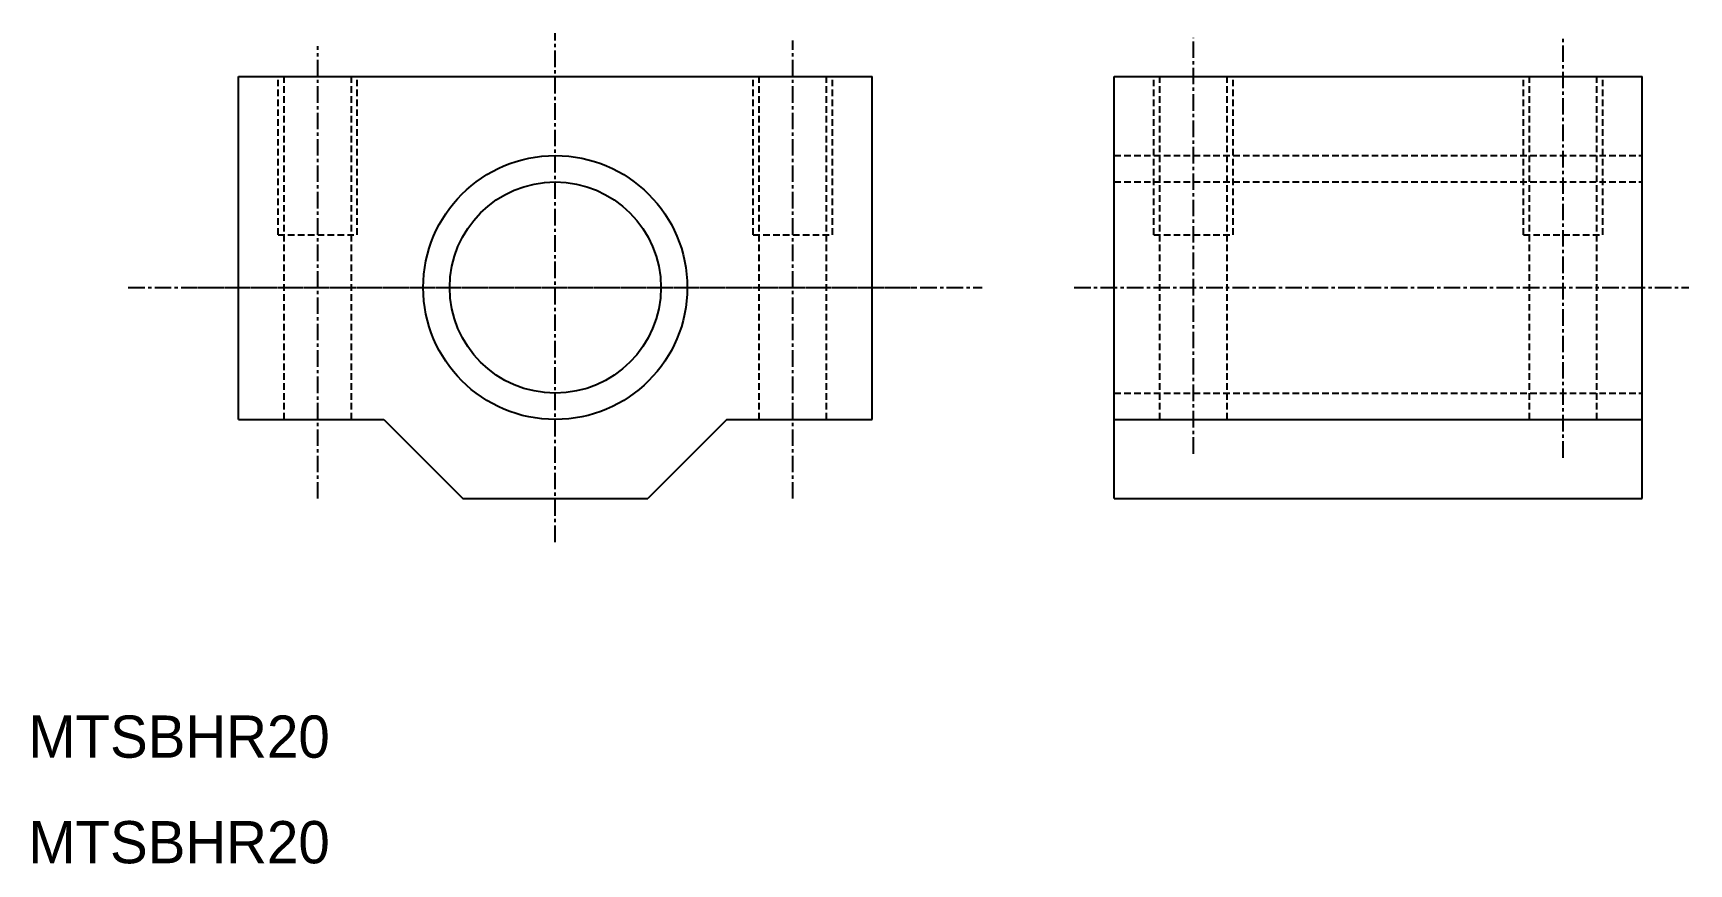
# Model space of a CAD drawing. Extents: x 158 to 283, y 163 to 226.
import ezdxf

# ---------------------------------------------------------------- set-up
doc = ezdxf.new("R2010")
doc.units = 0
doc.linetypes.add('CENTER', pattern=[2, 1.25, -0.25, 0.25, -0.25])
doc.linetypes.add('DASHED', pattern=[0.75, 0.5, -0.25])
doc.layers.get('0').update_dxf_attribs({"linetype": 'CONTINUOUS'})
doc.layers.add('CENTER', color=1, linetype='CENTER')

msp = doc.modelspace()

# ---------------------------------------------------------------- linework, layer by layer
at = {"color": 7, "linetype": 'CONTINUOUS'}
for p, q in [((173.43, 222.53), (221.43, 222.53)), ((173.43, 196.53), (173.43, 222.53)), ((221.43, 196.53), (221.43, 222.53)), ((239.78, 190.53), (239.78, 222.53)), ((239.78, 222.53), (279.78, 222.53)), ((279.78, 190.53), (279.78, 222.53)), ((173.43, 196.53), (184.43, 196.53)), ((184.43, 196.53), (190.43, 190.53)), ((210.43, 196.53), (204.43, 190.53)), ((210.43, 196.53), (221.43, 196.53)), ((239.78, 196.53), (279.78, 196.53)), ((190.43, 190.53), (204.43, 190.53)), ((239.78, 190.53), (279.78, 190.53))]:
    msp.add_line(p, q, dxfattribs=at)
at = {"color": 3, "linetype": 'DASHED'}
for p, q in [((176.43, 210.53), (176.43, 222.53)), ((176.88, 196.53), (176.88, 222.53)), ((181.98, 196.53), (181.98, 222.53)), ((182.43, 210.53), (182.43, 222.53)), ((212.43, 210.53), (212.43, 222.53)), ((212.88, 196.53), (212.88, 222.53)), ((217.98, 196.53), (217.98, 222.53)), ((218.43, 210.53), (218.43, 222.53)), ((242.78, 210.53), (242.78, 222.53)), ((243.23, 196.53), (243.23, 222.53)), ((248.33, 196.53), (248.33, 222.53)), ((248.78, 210.53), (248.78, 222.53)), ((270.78, 210.53), (270.78, 222.53)), ((271.23, 196.53), (271.23, 222.53)), ((276.33, 196.53), (276.33, 222.53)), ((276.78, 210.53), (276.78, 222.53)), ((239.78, 216.53), (279.78, 216.53)), ((239.78, 214.53), (279.78, 214.53)), ((176.43, 210.53), (182.43, 210.53)), ((212.43, 210.53), (218.43, 210.53)), ((242.78, 210.53), (248.78, 210.53)), ((270.78, 210.53), (276.78, 210.53)), ((239.78, 198.53), (279.78, 198.53)), ((239.78, 196.53), (243.23, 196.53)), ((248.33, 196.53), (271.23, 196.53)), ((276.33, 196.53), (279.78, 196.53))]:
    msp.add_line(p, q, dxfattribs=at)
at = {"color": 3, "linetype": 'CONTINUOUS'}
msp.add_circle((197.43, 206.53), 10, dxfattribs=at)
at = {"color": 7, "linetype": 'CONTINUOUS'}
msp.add_circle((197.43, 206.53), 8, dxfattribs=at)
at = {"layer": 'CENTER', "color": 1, "linetype": 'CENTER'}
for p, q in [((197.43, 187.24), (197.43, 225.81)), ((179.43, 190.53), (179.43, 224.82)), ((215.43, 190.53), (215.43, 225.24)), ((245.78, 193.93), (245.78, 225.44)), ((273.78, 193.63), (273.78, 225.44)), ((165.08, 206.53), (229.78, 206.53)), ((170.38, 206.53), (224.79, 206.53)), ((236.74, 206.53), (283.31, 206.53))]:
    msp.add_line(p, q, dxfattribs=at)

# ---------------------------------------------------------------- texts
at = {"color": 7, "linetype": 'CONTINUOUS'}
for p in [(157.52, 170.9), (157.52, 162.9)]:
    msp.add_text('MTSBHR20', height=3.2, dxfattribs=at).set_placement(p)

doc.saveas('drawing.dxf')
